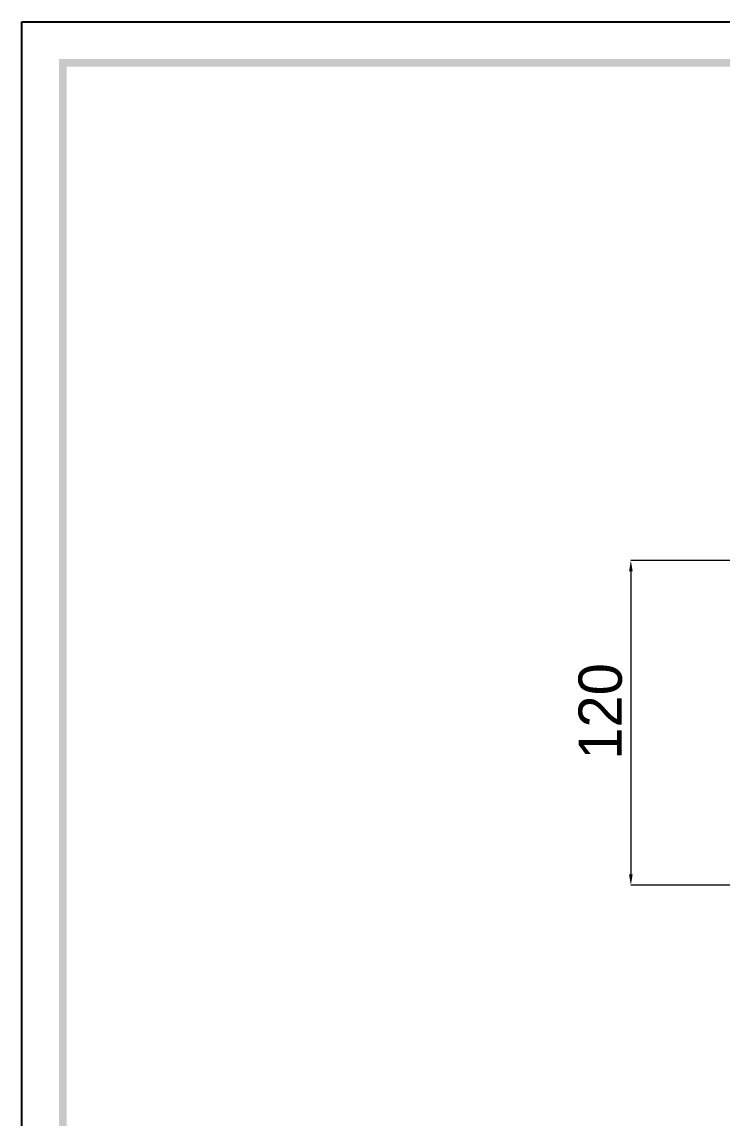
# Model space of a CAD drawing. Extents: x 16296660632 to 16296674943, y -37409619871 to -37409617133.
# Drawn here: x 16296673792.5 to 16296674051.3, y -37409617538.3 to -37409617133.1 of the extents above; entities that cross this region are included whole.
import ezdxf

# ---------------------------------------------------------------- set-up
doc = ezdxf.new("R2010")
doc.units = 0
doc.header["$LTSCALE"] = 10
doc.header["$MEASUREMENT"] = 0
doc.header["$PDMODE"] = 3
doc.header["$PDSIZE"] = -10
doc.layers.get('0').update_dxf_attribs({"linetype": 'CONTINUOUS'})
doc.layers.get('DEFPOINTS').update_dxf_attribs({"linetype": 'CONTINUOUS'})
doc.styles.add('Daelim Dimension', font='\x7f\x7f\x7f\x7f.TTF')
doc.dimstyles.new('DEFAULT', dxfattribs={"dimscale": 2, "dimtxt": 2, "dimasz": 2, "dimexe": 0, "dimexo": 2, "dimgap": 1, "dimtad": 1, "dimdec": 1, "dimzin": 9, "dimdsep": 46, "dimtxsty": 'Daelim Dimension', "dimcen": 0.5, "dimclrd": 252, "dimclre": 252, "dimclrt": 3, "dimadec": 1, "dimazin": 0, "dimtfac": 1, "dimtdec": 1, "dimtix": 1, "dimtmove": 0, "dimatfit": 3, "dimfxl": 0, "dimtolj": 1, "dimtzin": 1, "dimlwd": 9, "dimlwe": 9, "dimarcsym": 0})

# ---------------------------------------------------------------- blocks, each defined once
blk = doc.blocks.new('*D12')
at = {"color": 5, "lineweight": 9, "ltscale": 0.5}
for p, q in [((16296674161.03783, -37409617332.174347), (16296674017.590429, -37409617332.174347)), ((16296674017.590429, -37409617336.174347), (16296674017.590429, -37409617448.14949)), ((16296674161.03783, -37409617452.14949), (16296674017.590429, -37409617452.14949))]:
    blk.add_line(p, q, dxfattribs=at)
at = {"color": 5, "ltscale": 0.5}
for points in [[(16296674016.923771, -37409617336.174347), (16296674018.257099, -37409617336.174347), (16296674017.590429, -37409617332.174347)], [(16296674016.923771, -37409617448.14949), (16296674018.257099, -37409617448.14949), (16296674017.590429, -37409617452.14949)]]:
    blk.add_solid(points, dxfattribs=at)
at = {"layer": 'DEFPOINTS', "color": 0, "ltscale": 0.5}
for p in [(16296674165.03783, -37409617332.174347), (16296674017.590429, -37409617452.14949), (16296674165.03783, -37409617452.14949)]:
    blk.add_point(p, dxfattribs=at)
at = {"color": 7, "ltscale": 0.5, "insert": (16296673998.239941, -37409617387.94519), "char_height": 16, "attachment_point": 2, "rotation": 90, "style": 'Daelim Dimension'}
blk.add_mtext('\\A1;120', dxfattribs=at)

msp = doc.modelspace()

# ---------------------------------------------------------------- linework, layer by layer
at = {"color": 2}
msp.add_lwpolyline([(16296673792.47961, -37409617133.107803), (16296674942.83956, -37409617133.107803), (16296674942.83956, -37409617943.398079), (16296673792.47961, -37409617943.398079)], close=True, dxfattribs=at)
at = {"ltscale": 0.5}
msp.add_lwpolyline([(16296673792.47961, -37409617133.107803), (16296674942.83956, -37409617133.107803), (16296674942.83956, -37409617943.398079), (16296673792.47961, -37409617943.398079)], close=True, dxfattribs=at)
at = {"color": 5, "ltscale": 40}
for points in [[(16296673806.12961, -37409617146.757797), (16296673809.07728, -37409617146.757797), (16296673806.12961, -37409617916.098091), (16296673809.07728, -37409617913.150429)], [(16296673807.603451, -37409617146.757797), (16296673807.603451, -37409617149.705467), (16296674927.715719, -37409617146.757797), (16296674927.715719, -37409617149.705467)]]:
    msp.add_trace(points, dxfattribs=at)

# ---------------------------------------------------------------- dimensions: what is measured, and where the dimension line sits
at = {"color": 5, "ltscale": 0.5}
dim = msp.add_linear_dim(base=(16296674017.590429, -37409617452.14949), p1=(16296674165.03783, -37409617332.174347), p2=(16296674165.03783, -37409617452.14949), angle=90, dimstyle='DEFAULT', override={"dimtxt": 8, "dimclrd": 5, "dimclre": 5, "dimclrt": 7}, dxfattribs=at)
dim.commit()
dim.dimension.update_dxf_attribs({"geometry": '*D12', "text_midpoint": (16296674017.590441, -37409617387.94519), "dimtype": 160})

doc.saveas('drawing.dxf')
